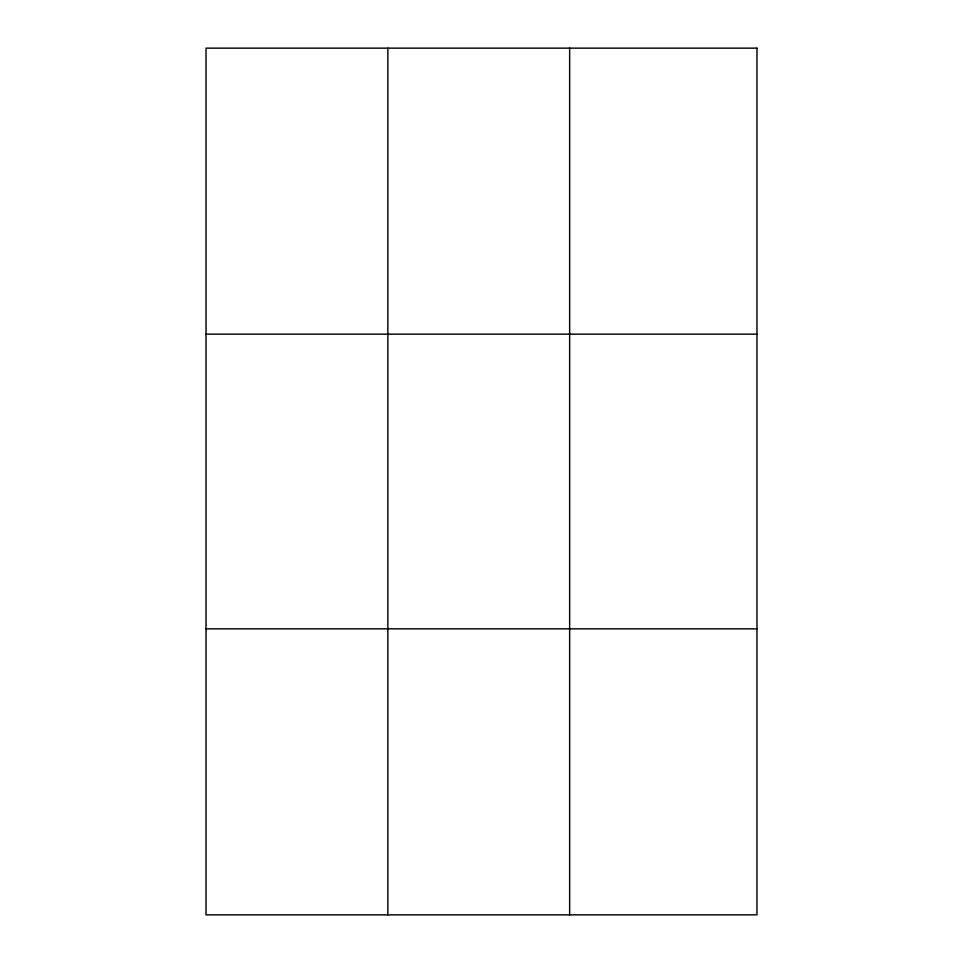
<?xml version="1.0" encoding="UTF-8"?>
<svg xmlns="http://www.w3.org/2000/svg" width="963" height="963" viewBox="0 0 963 963"><rect width="100%" height="100%" fill="white"/><g stroke="black" fill="none" stroke-linecap="round" stroke-linejoin="round"><path stroke-width="1.44" d="M387.848 48.15L387.848 914.85M569.651 48.15L569.651 914.85M206.034 334.161L756.966 334.161M206.034 628.839L756.966 628.839M756.966 48.15L756.966 914.85L206.034 914.85L206.034 48.15L756.966 48.15"/></g></svg>
